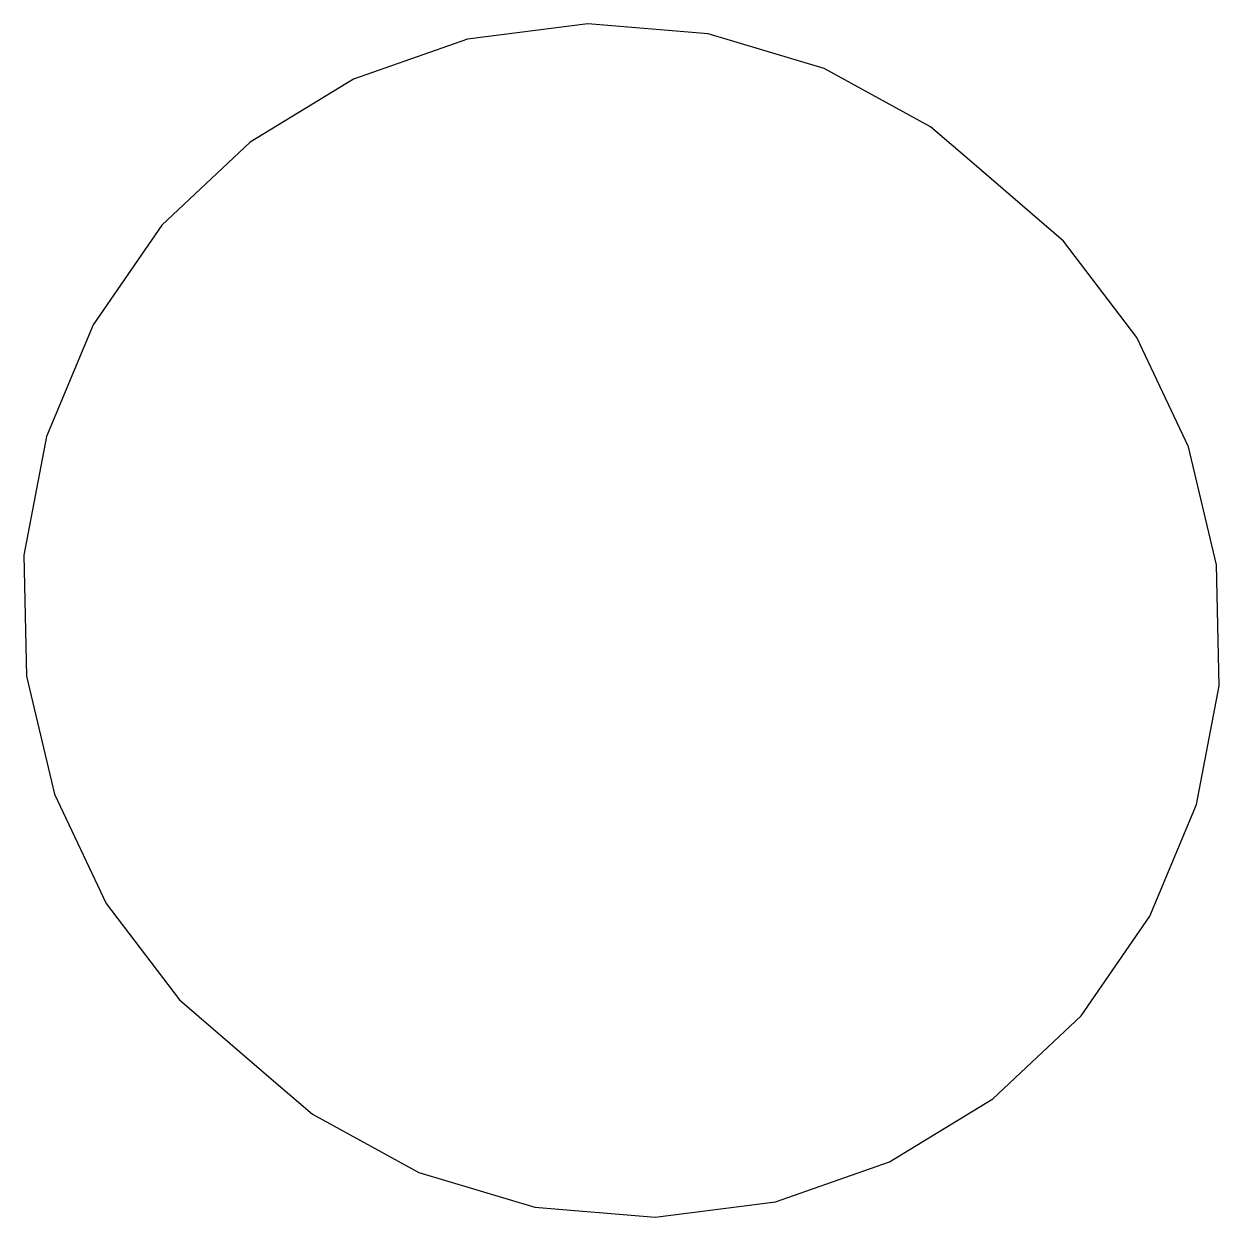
# Model space of a CAD drawing. Header units: metres. Extents: x -5.3 to 5, y -5 to 5.3.
import ezdxf

# ---------------------------------------------------------------- set-up
doc = ezdxf.new("R2010")
doc.units = ezdxf.units.M

msp = doc.modelspace()

# ---------------------------------------------------------------- linework, layer by layer
for p, q in [((-0.470505, 5.30566), (-1.50731, 5.17282)), ((0.571259, 5.22006), (-0.470505, 5.30566)), ((-1.50731, 5.17282), (-2.49384, 4.8273)), ((1.57246, 4.91971), (0.571259, 5.22006)), ((2.48935, 4.41777), (1.57246, 4.91971)), ((-2.49384, 4.8273), (-3.38698, 4.28423)), ((2.84625, 4.11081), (2.48935, 4.41777)), ((-3.38698, 4.28423), (-4.14767, 3.56732)), ((3.63875, 3.4292), (2.84625, 4.11081)), ((-4.14767, 3.56732), (-4.74271, 2.70793)), ((4.2722, 2.59773), (3.63875, 3.4292)), ((-4.74271, 2.70793), (-5.14606, 1.74361)), ((4.71895, 1.65273), (4.2722, 2.59773)), ((-5.14606, 1.74361), (-5.3401, 0.716492)), ((4.95944, 0.635483), (4.71895, 1.65273)), ((-5.3401, 0.716492), (-5.31635, -0.328506)), ((4.98318, -0.409515), (4.95944, 0.635483)), ((-5.31635, -0.328506), (-5.07585, -1.34575)), ((4.78915, -1.43665), (4.98318, -0.409515)), ((-5.07585, -1.34575), (-4.6291, -2.29076)), ((4.3858, -2.40097), (4.78915, -1.43665)), ((-4.6291, -2.29076), (-3.99565, -3.12224)), ((3.79077, -3.26036), (4.3858, -2.40097)), ((-3.99565, -3.12224), (-3.20317, -3.80383)), ((3.03006, -3.97726), (3.79077, -3.26036)), ((-3.20317, -3.80383), (-2.84625, -4.11081)), ((2.13693, -4.52034), (3.03006, -3.97726)), ((-2.84625, -4.11081), (-1.92937, -4.61275)), ((1.15039, -4.86584), (2.13693, -4.52034)), ((-1.92937, -4.61275), (-0.928162, -4.91309)), ((-0.928162, -4.91309), (0.113586, -4.9987)), ((0.113586, -4.9987), (1.15039, -4.86584))]:
    msp.add_line(p, q)

doc.saveas('drawing.dxf')
